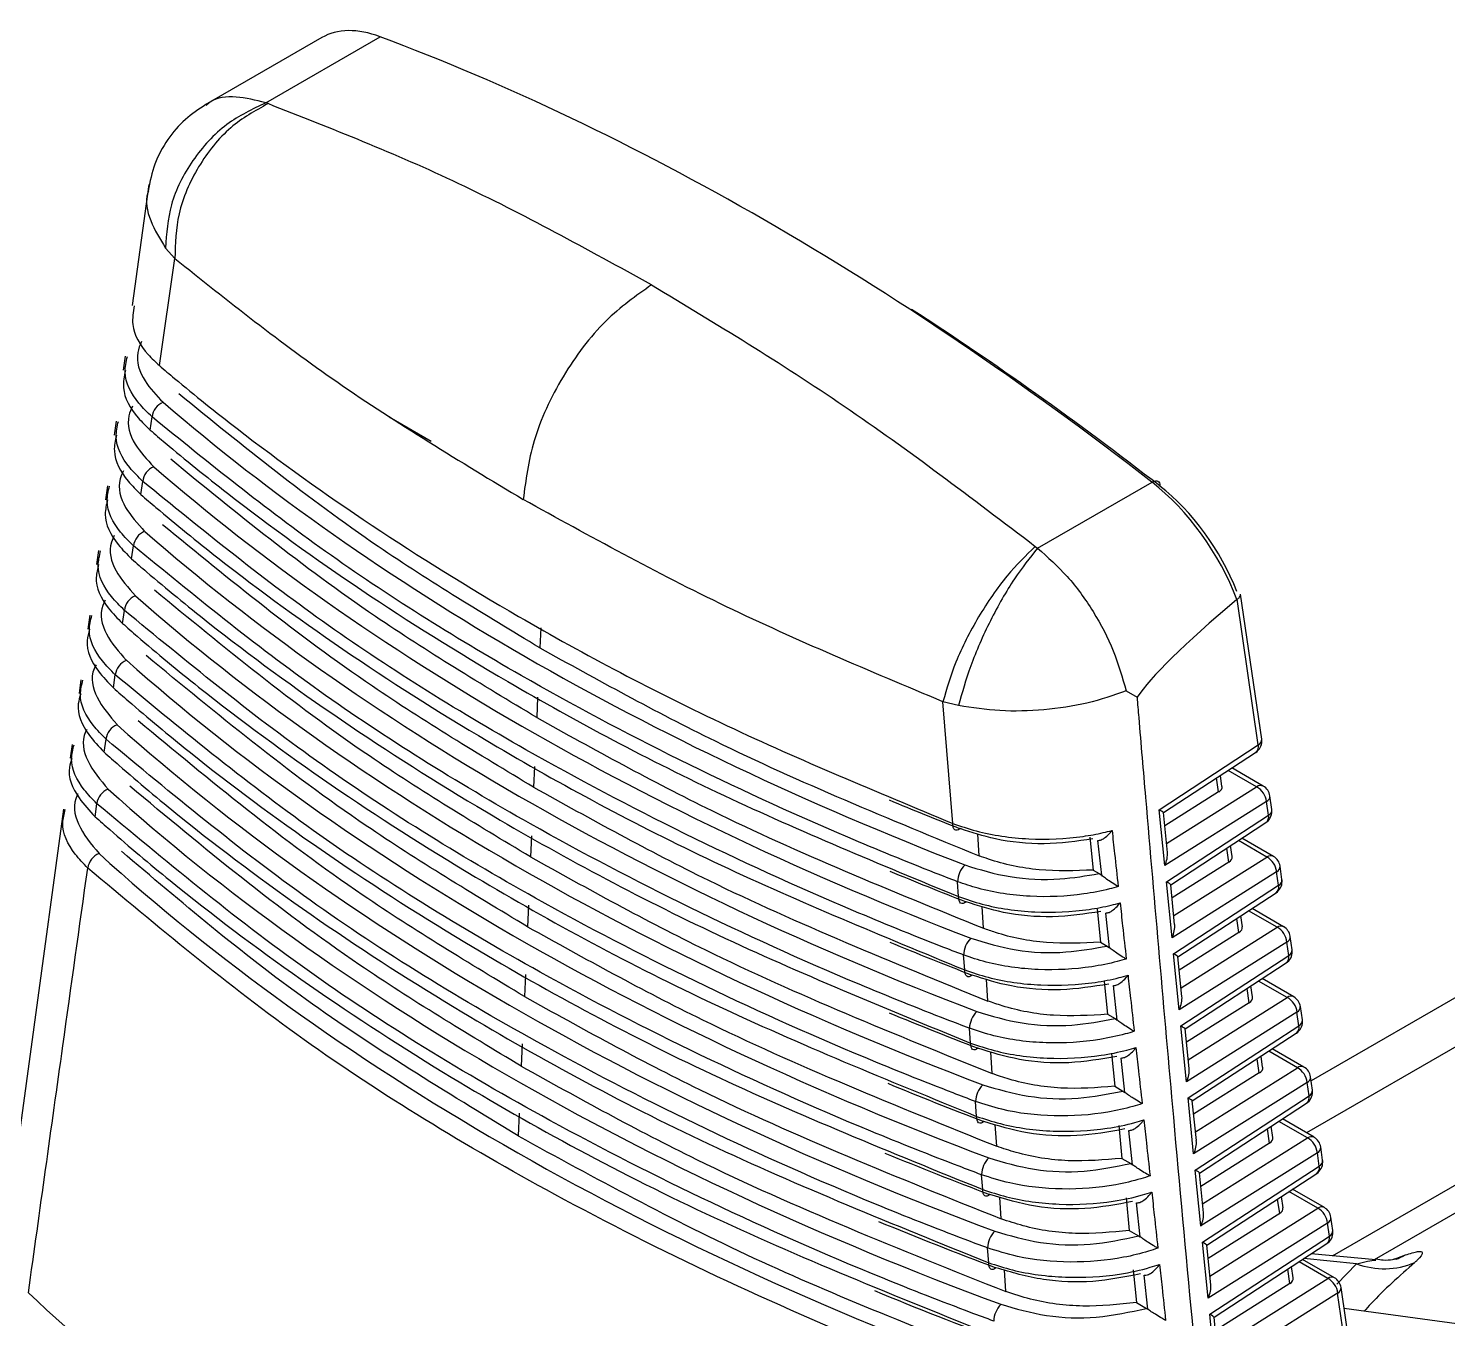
# Model space of a CAD drawing. Extents: x 7 to 113, y 1 to 87.
# Drawn here: x 18.132 to 19.189, y 11.494 to 12.455 of the extents above; entities that cross this region are included whole.
import ezdxf

# ---------------------------------------------------------------- set-up
doc = ezdxf.new("R2010")
doc.units = 0
doc.header["$MEASUREMENT"] = 0
doc.layers.add('OBJECT', color=7, linetype='CONTINUOUS')

msp = doc.modelspace()

# ---------------------------------------------------------------- linework, layer by layer
at = {"layer": 'OBJECT'}
for p, q in [((18.3504, 12.4484), (18.2637, 12.3984)), ((18.3087, 12.3998), (18.3939, 12.4491)), ((18.3104, 12.3992), (18.3087, 12.3998)), ((18.2217, 12.3389), (18.2092, 12.2488)), ((18.234, 12.2916), (18.241, 12.2838)), ((18.2295, 12.2039), (18.241, 12.2838)), ((18.2039, 12.2109), (18.2025, 12.2005)), ((18.1973, 12.1626), (18.1958, 12.1522)), ((18.2226, 12.1559), (18.224, 12.1657)), ((18.432, 12.1474), (18.4006, 12.1656)), ((18.1907, 12.1143), (18.1893, 12.104)), ((18.2157, 12.1078), (18.2171, 12.1176)), ((18.8838, 12.0678), (18.9691, 12.117)), ((18.1841, 12.0661), (18.1827, 12.0558)), ((18.2088, 12.0598), (18.2102, 12.0695)), ((18.8821, 12.0692), (18.8838, 12.0678)), ((19.0325, 12.0298), (19.0323, 12.0296)), ((19.0482, 11.9212), (19.0325, 12.0298)), ((19.0508, 11.9254), (19.0351, 12.0335)), ((18.1776, 12.0179), (18.1762, 12.0076)), ((18.202, 12.0118), (18.2034, 12.0215)), ((18.5136, 12.0084), (18.5129, 11.9936)), ((19.6766, 12.0108), (19.0876, 11.6708)), ((18.1952, 11.9637), (18.1965, 11.9735)), ((19.6766, 11.9739), (19.0842, 11.632)), ((18.171, 11.9697), (18.1696, 11.9594)), ((18.9498, 11.9614), (18.9579, 11.9567)), ((18.5113, 11.9567), (18.5106, 11.9416)), ((18.8206, 11.8627), (18.8133, 11.9534)), ((18.825, 11.9505), (18.8133, 11.9534)), ((18.1645, 11.9215), (18.1631, 11.9112)), ((18.1883, 11.9157), (18.1897, 11.9254)), ((18.9744, 11.8729), (19.0482, 11.9212)), ((18.9776, 11.8707), (19.0463, 11.9156)), ((18.509, 11.9051), (18.5083, 11.8896)), ((19.0187, 11.8861), (19.0172, 11.8966)), ((19.0212, 11.8903), (19.02, 11.8984)), ((19.047, 11.89), (19.0258, 11.9022)), ((19.052, 11.8904), (19.0285, 11.904)), ((19.0187, 11.8861), (18.9786, 11.8608)), ((18.9799, 11.8477), (19.047, 11.89)), ((18.1816, 11.8677), (18.1829, 11.8774)), ((19.0544, 11.8789), (18.9786, 11.8312)), ((19.0558, 11.8689), (19.0544, 11.8789)), ((19.0583, 11.8731), (19.0569, 11.8832)), ((18.158, 11.8733), (18.1139, 11.5483)), ((18.9786, 11.8312), (18.9744, 11.8729)), ((18.9806, 11.8411), (18.9776, 11.8707)), ((18.9798, 11.8192), (19.0558, 11.8689)), ((19.1036, 11.5404), (19.6766, 11.8711)), ((18.8403, 11.8385), (18.8394, 11.855)), ((18.983, 11.817), (19.0539, 11.8633)), ((18.5067, 11.8534), (18.506, 11.8377)), ((18.9227, 11.8524), (18.9252, 11.8279)), ((18.9316, 11.824), (18.9288, 11.8499)), ((19.0263, 11.8337), (19.0247, 11.8443)), ((19.0288, 11.838), (19.0276, 11.8461)), ((19.0546, 11.8376), (19.0334, 11.8499)), ((19.0596, 11.8381), (19.0361, 11.8517)), ((19.6766, 11.8504), (19.1345, 11.5374)), ((19.0263, 11.8337), (18.984, 11.8071)), ((18.9853, 11.794), (19.0546, 11.8376)), ((18.9252, 11.8279), (18.9297, 11.8253)), ((18.9297, 11.8253), (18.9316, 11.824)), ((19.0619, 11.8266), (18.984, 11.7775)), ((19.0634, 11.8166), (19.0619, 11.8266)), ((19.0659, 11.8208), (19.0645, 11.8309)), ((18.825, 11.8081), (18.8241, 11.8192)), ((18.984, 11.7775), (18.9798, 11.8192)), ((18.9859, 11.7874), (18.983, 11.817)), ((18.9852, 11.7654), (19.0634, 11.8166)), ((18.5044, 11.8017), (18.5037, 11.7857)), ((18.9884, 11.7632), (19.0615, 11.811)), ((18.8435, 11.7845), (18.8425, 11.8008)), ((18.9281, 11.7987), (18.9306, 11.7742)), ((18.9374, 11.77), (18.9346, 11.7959)), ((19.0338, 11.7814), (19.0323, 11.7919)), ((19.0364, 11.7856), (19.0352, 11.7938)), ((19.0622, 11.7853), (19.0409, 11.7976)), ((19.0671, 11.7857), (19.0436, 11.7993)), ((19.0338, 11.7814), (18.9893, 11.7533)), ((18.9907, 11.7402), (19.0622, 11.7853)), ((18.9306, 11.7742), (18.9356, 11.7713)), ((18.9356, 11.7713), (18.9374, 11.77)), ((19.0695, 11.7742), (18.9894, 11.7238)), ((19.071, 11.7643), (19.0695, 11.7742)), ((19.0735, 11.7685), (19.072, 11.7785)), ((18.8295, 11.7535), (18.8286, 11.7646)), ((18.9894, 11.7238), (18.9852, 11.7654)), ((18.9913, 11.7337), (18.9884, 11.7633)), ((18.9906, 11.7117), (19.071, 11.7643)), ((18.5022, 11.7501), (18.5014, 11.7337)), ((18.9937, 11.7095), (19.0691, 11.7587)), ((18.8467, 11.7303), (18.8457, 11.7467)), ((18.9335, 11.7449), (18.936, 11.7204)), ((18.9432, 11.7161), (18.9404, 11.7418)), ((19.0414, 11.729), (19.0399, 11.7396)), ((19.0439, 11.7333), (19.0427, 11.7415)), ((19.0698, 11.7329), (19.0484, 11.7452)), ((19.0747, 11.7334), (19.0511, 11.747)), ((19.0414, 11.729), (18.9947, 11.6996)), ((18.996, 11.6865), (19.0698, 11.7329)), ((18.936, 11.7204), (18.9416, 11.7172)), ((18.9416, 11.7172), (18.9432, 11.7161)), ((19.0771, 11.7219), (18.9947, 11.67)), ((19.0785, 11.7119), (19.0771, 11.7219)), ((19.0811, 11.7162), (19.0796, 11.7262)), ((18.8339, 11.6989), (18.833, 11.71)), ((18.9947, 11.67), (18.9906, 11.7117)), ((18.9967, 11.6799), (18.9937, 11.7095)), ((18.9959, 11.658), (19.0785, 11.7119)), ((18.9991, 11.6558), (19.0766, 11.7064)), ((18.4999, 11.6984), (18.4991, 11.6817)), ((18.85, 11.6762), (18.849, 11.6925)), ((18.9389, 11.6912), (18.9413, 11.6667)), ((18.9489, 11.6622), (18.9462, 11.6878)), ((19.049, 11.6767), (19.0475, 11.6873)), ((19.0515, 11.6809), (19.0503, 11.6892)), ((19.0774, 11.6806), (19.056, 11.6929)), ((19.0823, 11.681), (19.0587, 11.6947)), ((19.049, 11.6767), (19.0001, 11.6459)), ((19.0014, 11.6328), (19.0774, 11.6806)), ((18.9413, 11.6667), (18.9474, 11.6632)), ((19.0847, 11.6695), (19.0001, 11.6163)), ((19.0861, 11.6596), (19.0847, 11.6695)), ((19.0886, 11.6639), (19.0872, 11.6738)), ((18.8384, 11.6443), (18.8375, 11.6554)), ((18.9474, 11.6632), (18.9489, 11.6622)), ((19.0001, 11.6163), (18.9959, 11.658)), ((19.0021, 11.6262), (18.9991, 11.6558)), ((19.0013, 11.6042), (19.0861, 11.6596)), ((19.0045, 11.602), (19.0842, 11.6541)), ((18.4976, 11.6467), (18.4968, 11.6297)), ((18.8534, 11.622), (18.8523, 11.6383)), ((18.9443, 11.6375), (18.9467, 11.613)), ((18.9546, 11.6083), (18.9519, 11.6338)), ((19.0566, 11.6243), (19.055, 11.635)), ((19.0591, 11.6286), (19.0579, 11.6369)), ((19.0849, 11.6282), (19.0635, 11.6406)), ((19.0899, 11.6287), (19.0662, 11.6424)), ((19.0566, 11.6243), (19.0055, 11.5921)), ((19.0068, 11.579), (19.0849, 11.6282)), ((18.9467, 11.613), (18.9533, 11.6092)), ((19.0923, 11.6172), (19.0055, 11.5626)), ((19.0937, 11.6073), (19.0923, 11.6172)), ((19.0962, 11.6116), (19.0948, 11.6215)), ((18.8429, 11.5898), (18.842, 11.6008)), ((18.9533, 11.6092), (18.9546, 11.6083)), ((19.0055, 11.5626), (19.0013, 11.6042)), ((19.0075, 11.5725), (19.0045, 11.6021)), ((19.0067, 11.5505), (19.0937, 11.6073)), ((19.0099, 11.5483), (19.0918, 11.6018)), ((19.0975, 11.5763), (19.0737, 11.59)), ((18.8567, 11.5679), (18.8557, 11.5841)), ((18.9497, 11.5837), (18.9521, 11.5592)), ((18.9603, 11.5544), (18.9576, 11.5798)), ((19.0642, 11.572), (19.0626, 11.5827)), ((19.0667, 11.5762), (19.0655, 11.5846)), ((19.0925, 11.5759), (19.0711, 11.5883)), ((19.0642, 11.572), (19.0109, 11.5384)), ((19.0122, 11.5253), (19.0925, 11.5759)), ((19.1038, 11.5593), (19.1024, 11.5691)), ((18.9521, 11.5592), (18.9591, 11.5552)), ((19.0998, 11.5648), (19.0109, 11.5088)), ((19.1013, 11.555), (19.0998, 11.5648)), ((18.9591, 11.5552), (18.9603, 11.5544)), ((19.0109, 11.5088), (19.0067, 11.5505)), ((19.0129, 11.5187), (19.0099, 11.5483)), ((19.0121, 11.4968), (19.1013, 11.555)), ((19.0153, 11.4946), (19.0993, 11.5495)), ((18.8474, 11.5352), (18.8465, 11.5462)), ((19.105, 11.524), (19.0813, 11.5377)), ((19.1214, 11.5345), (19.0822, 11.5383)), ((19.1358, 11.5373), (19.0877, 11.5419)), ((18.8602, 11.5137), (18.8592, 11.5299)), ((18.955, 11.53), (18.9575, 11.5055)), ((19.0717, 11.5196), (19.0702, 11.5304)), ((19.0743, 11.5239), (19.073, 11.5323)), ((19.1001, 11.5235), (19.0786, 11.5359)), ((19.1069, 11.5192), (19.1214, 11.5345)), ((18.966, 11.5005), (18.9633, 11.5259)), ((19.0717, 11.5196), (19.0163, 11.4847)), ((19.0176, 11.4716), (19.1001, 11.5235)), ((19.1599, 11.1718), (19.1099, 11.5168)), ((18.1318, 11.5129), (18.1319, 11.5128)), ((18.9575, 11.5055), (18.9649, 11.5012)), ((19.1074, 11.5125), (19.0163, 11.4551)), ((19.1573, 11.1677), (19.1074, 11.5125)), ((18.9649, 11.5012), (18.966, 11.5005)), ((19.0163, 11.4551), (19.0121, 11.4968)), ((19.4363, 11.4569), (19.1122, 11.5011)), ((19.0182, 11.465), (19.0153, 11.4946))]:
    msp.add_line(p, q, dxfattribs=at)
at = {"layer": 'OBJECT', "flags": 128}
for points in [[(18.9691, 12.117), (18.9704, 12.1177), (18.9716, 12.118), (18.9726, 12.1181), (18.9735, 12.1179), (18.9742, 12.1173), (18.9747, 12.1165), (18.9749, 12.1155), (18.9749, 12.1142)], [(18.8261, 11.8588), (18.825, 11.858), (18.8239, 11.8576), (18.823, 11.8576), (18.8221, 11.8579), (18.8214, 11.8587), (18.8209, 11.8597), (18.8207, 11.8611), (18.8206, 11.8627)], [(18.8305, 11.8042), (18.8294, 11.8034), (18.8284, 11.803), (18.8274, 11.803), (18.8265, 11.8033), (18.8258, 11.8041), (18.8254, 11.8051), (18.8251, 11.8065), (18.825, 11.8081)], [(18.835, 11.7496), (18.8338, 11.7489), (18.8328, 11.7484), (18.8318, 11.7484), (18.831, 11.7488), (18.8303, 11.7495), (18.8298, 11.7505), (18.8295, 11.7519), (18.8295, 11.7535)], [(18.8394, 11.6951), (18.8383, 11.6943), (18.8372, 11.6939), (18.8363, 11.6938), (18.8354, 11.6942), (18.8348, 11.6949), (18.8343, 11.696), (18.834, 11.6973), (18.8339, 11.6989)], [(18.8438, 11.6405), (18.8427, 11.6397), (18.8417, 11.6393), (18.8407, 11.6393), (18.8399, 11.6396), (18.8392, 11.6403), (18.8387, 11.6414), (18.8385, 11.6427), (18.8384, 11.6443)], [(18.8483, 11.586), (18.8472, 11.5852), (18.8462, 11.5848), (18.8452, 11.5847), (18.8444, 11.5851), (18.8437, 11.5858), (18.8432, 11.5868), (18.843, 11.5882), (18.8429, 11.5898)], [(19.149, 11.5378), (19.1514, 11.5387), (19.1579, 11.541)], [(18.8528, 11.5315), (18.8517, 11.5307), (18.8507, 11.5302), (18.8497, 11.5302), (18.8489, 11.5305), (18.8482, 11.5312), (18.8478, 11.5323), (18.8475, 11.5336), (18.8474, 11.5352)]]:
    msp.add_lwpolyline(points, dxfattribs=at)
at = {"layer": 'OBJECT'}
for centre, radius, start, end in [((18.2373, 12.1642), 0.0134, 112.4129, 173.5946), ((18.2304, 12.1161), 0.0134, 112.2366, 173.5618), ((18.2235, 12.068), 0.0134, 112.0607, 173.529), ((18.2166, 12.02), 0.0133, 111.8858, 173.4968), ((18.2098, 11.9719), 0.0133, 111.7123, 173.4636), ((18.2029, 11.9239), 0.0133, 111.5391, 173.4313), ((19.0409, 11.924), 0.01, 303.1719, 0), ((19.0431, 11.9199), 0.00536, 307.8932, 14.0596), ((19.0462, 11.9253), 0.00458, 296.7303, 2.231), ((19.0409, 11.924), 0.01, 0, 8.2379), ((18.1961, 11.8759), 0.0133, 111.366, 173.3994), ((19.0499, 11.8861), 0.00479, 64.1357, 126.5027), ((19.0396, 11.8771), 0.0149, 7.0576, 60.0162), ((19.047, 11.8818), 0.01, 8.2379, 60.0027), ((19.0523, 11.883), 0.00458, 296.7214, 2.2408), ((19.0484, 11.8717), 0.01, 303.1719, 0), ((19.0505, 11.8676), 0.00551, 308.9213, 13.0316), ((19.0538, 11.8729), 0.00458, 296.73, 2.2309), ((19.0484, 11.8717), 0.01, 0, 8.2379), ((18.1893, 11.8279), 0.0132, 111.1934, 173.368), ((19.0575, 11.8338), 0.00479, 64.1368, 126.5033), ((19.0472, 11.8248), 0.0149, 7.0581, 60.0167), ((19.0546, 11.8294), 0.01, 8.2379, 60.0027), ((18.843, 11.8183), 0.0189, 135.0651, 177.3203), ((19.0599, 11.8307), 0.00458, 296.7214, 2.2412), ((19.056, 11.8194), 0.01, 303.1719, 0), ((19.058, 11.8153), 0.00551, 308.9211, 13.0317), ((19.0613, 11.8206), 0.00458, 296.7301, 2.231), ((19.056, 11.8194), 0.01, 0, 8.2379), ((19.0651, 11.7814), 0.00479, 64.1337, 126.5046), ((19.0548, 11.7724), 0.0149, 7.0567, 60.0171), ((19.0621, 11.7771), 0.01, 8.2379, 60.0027), ((18.8476, 11.7637), 0.019, 135.2904, 177.3494), ((19.0675, 11.7783), 0.00458, 296.7293, 2.2327), ((19.0636, 11.7671), 0.01, 303.1719, 0), ((19.0656, 11.763), 0.00551, 308.9242, 13.0292), ((19.0689, 11.7683), 0.00458, 296.7288, 2.2323), ((19.0636, 11.7671), 0.01, 0, 8.2379), ((19.0726, 11.7291), 0.00479, 64.1351, 126.5048), ((19.0624, 11.7201), 0.0149, 7.0583, 60.0166), ((19.0697, 11.7247), 0.01, 8.2379, 60.0027), ((18.8521, 11.7091), 0.0191, 135.5157, 177.3777), ((19.075, 11.726), 0.00458, 296.7224, 2.2408), ((19.0712, 11.7148), 0.01, 303.1719, 0), ((19.0732, 11.7107), 0.00551, 308.924, 13.0293), ((19.0765, 11.716), 0.00458, 296.7281, 2.2331), ((19.0712, 11.7148), 0.01, 0, 8.2379), ((19.0802, 11.6767), 0.00479, 64.1336, 126.5049), ((19.0699, 11.6677), 0.0149, 7.0566, 60.0173), ((19.0773, 11.6724), 0.01, 8.2379, 60.0027), ((18.8567, 11.6545), 0.0192, 135.7402, 177.4074), ((19.0826, 11.6736), 0.00458, 296.7292, 2.2327), ((19.084, 11.6637), 0.00458, 296.7304, 2.2327), ((19.0787, 11.6625), 0.01, 0, 8.2379), ((19.0787, 11.6625), 0.01, 303.1719, 0), ((19.0807, 11.6584), 0.00551, 308.9255, 13.0258), ((19.0878, 11.6244), 0.00479, 64.1336, 126.505), ((19.0775, 11.6154), 0.0149, 7.0575, 60.0164), ((19.0849, 11.62), 0.01, 8.2379, 60.0027), ((18.8613, 11.6), 0.0193, 135.9653, 177.436), ((19.0902, 11.6213), 0.00458, 296.7223, 2.2408), ((19.0916, 11.6114), 0.00458, 296.7305, 2.2327), ((19.0863, 11.6102), 0.01, 0, 8.2379), ((19.0863, 11.6102), 0.01, 303.1719, 0), ((19.0883, 11.6061), 0.00551, 308.9253, 13.026), ((19.0954, 11.572), 0.00479, 64.1349, 126.5047), ((19.0851, 11.563), 0.0149, 7.0584, 60.0166), ((19.0925, 11.5677), 0.01, 8.2379, 60.0027), ((19.0978, 11.5689), 0.00458, 296.7285, 2.2346), ((18.8659, 11.5454), 0.0194, 136.1905, 177.4645), ((19.0992, 11.5591), 0.00458, 296.729, 2.2341), ((19.0939, 11.5579), 0.01, 0, 8.2379), ((19.0939, 11.5579), 0.01, 303.1719, 0), ((19.0959, 11.5538), 0.00551, 308.9249, 13.0264), ((19.1374, 11.5765), 0.041, 289.2614, 300.0186), ((19.1421, 11.5897), 0.059, 249.5409, 292.7348), ((19.1029, 11.5197), 0.00479, 64.1335, 126.505), ((19.0927, 11.5107), 0.0149, 7.0566, 60.0173), ((19.1, 11.5153), 0.01, 8.2379, 60.0027), ((19.1052, 11.5167), 0.00473, 297.9018, 1.06), ((19.2723, 12.7245), 1.664, 226.7346, 236.9758), ((18.8705, 11.4908), 0.0194, 136.4152, 177.4928)]:
    msp.add_arc(centre, radius, start, end, dxfattribs=at)
for centre, major_axis, ratio, start_param, end_param in [((18.4133, 12.3462), (-0.0641, 0.1015), 0.548826, 5.657666, 6.261229), ((18.7637, 10.5236), (-1.2089, 1.8994), 0.546317, 5.292469, 5.655978), ((18.7708, 10.5281), (-1.2039, 1.8907), 0.546175, 5.292375, 5.409273), ((20.0539, 12.8987), (2.1948, 0.0167), 0.582304, 3.728866, 4.116236), ((20.0539, 12.8481), (2.1981, 0.0168), 0.582304, 3.725454, 4.119648), ((18.9578, 12.0318), (-0.0641, 0.1015), 0.548826, 4.357537, 5.294158), ((18.9648, 12.0363), (-0.0591, 0.0928), 0.546175, 4.370841, 5.292375), ((20.0539, 12.7974), (2.2013, 0.0168), 0.582304, 3.722051, 4.123052), ((20.0539, 12.7468), (2.2046, 0.0168), 0.582304, 3.718656, 4.126447), ((20.4876, 12.915), (1.5341, 0.9737), 0.051031, 2.785704, 3.026817), ((20.0539, 12.6962), (2.2078, 0.0168), 0.582304, 3.715269, 4.129834), ((20.0539, 12.6455), (2.2111, 0.0169), 0.582304, 3.71189, 4.133213), ((20.0539, 12.5949), (2.2143, 0.0169), 0.582304, 3.708519, 4.136584), ((19.0112, 11.8899), (0.0101, -0.0001), 0.568011, 5.562222, 6.37209), ((20.0553, 12.8927), (2.1942, -0.0164), 0.572227, 4.092592, 4.12207), ((18.967, 11.8757), (0.0105, -0.005), 0.072045, 0.043732, 0.830821), ((20.0539, 12.5443), (2.2176, 0.0169), 0.582304, 3.705156, 4.139947), ((18.9712, 11.8341), (0.0062, 0.0127), 0.559439, 4.761289, 5.548377), ((19.0187, 11.8376), (0.0101, -0.0001), 0.568011, 5.562222, 6.37209), ((20.0553, 12.8421), (2.1974, -0.0165), 0.572227, 4.093981, 4.125483), ((18.9724, 11.822), (0.0105, -0.005), 0.072045, 0.043732, 0.830821), ((18.9766, 11.7803), (0.0062, 0.0127), 0.559439, 4.761289, 5.548377), ((19.0263, 11.7852), (0.0101, -0.0001), 0.568011, 5.562222, 6.37209), ((20.0553, 12.7915), (2.2007, -0.0165), 0.572227, 4.095098, 4.128889), ((18.9778, 11.7683), (0.0105, -0.005), 0.072045, 0.043732, 0.830821), ((18.982, 11.7266), (0.0062, 0.0127), 0.559439, 4.761289, 5.548377), ((19.0339, 11.7329), (0.0101, -0.0001), 0.568011, 5.562222, 6.37209), ((20.0553, 12.7409), (2.2039, -0.0165), 0.572227, 4.095888, 4.132286), ((18.9832, 11.7145), (0.0105, -0.005), 0.072045, 0.043732, 0.830821), ((18.9874, 11.6729), (0.0062, 0.0127), 0.559439, 4.761289, 5.548377), ((19.0415, 11.6805), (0.0101, -0.0001), 0.568011, 5.562222, 6.37209), ((20.0553, 12.6902), (2.2072, -0.0165), 0.572227, 4.09628, 4.135675), ((18.9886, 11.6608), (0.0105, -0.005), 0.072045, 0.043732, 0.830821), ((18.9927, 11.6191), (0.0062, 0.0127), 0.559439, 4.761289, 5.548377), ((19.0491, 11.6282), (0.0101, -0.0001), 0.568011, 5.562222, 6.37209), ((20.0553, 12.6396), (2.2104, -0.0166), 0.572227, 4.096179, 4.139056), ((18.994, 11.6071), (0.0105, -0.005), 0.072045, 0.043732, 0.830821), ((18.9981, 11.5654), (0.0062, 0.0127), 0.559439, 4.761289, 5.548377), ((19.0566, 11.5758), (0.0101, -0.0001), 0.568011, 5.562222, 6.37209), ((20.0553, 12.589), (2.2137, -0.0166), 0.572227, 4.094548, 4.142428), ((18.9993, 11.5533), (0.0105, -0.005), 0.072045, 0.043732, 0.830821), ((19.0035, 11.5117), (0.0062, 0.0127), 0.559439, 4.761289, 5.548377), ((19.0642, 11.5235), (0.0101, -0.0001), 0.568011, 5.562222, 6.37209), ((20.0553, 12.5384), (2.2169, -0.0166), 0.572227, 4.093931, 4.145793), ((19.0047, 11.4996), (0.0105, -0.005), 0.072045, 0.043732, 0.830821)]:
    msp.add_ellipse(centre, major_axis=major_axis, ratio=ratio, start_param=start_param, end_param=end_param, dxfattribs=at)
for points, knots in [([(18.3087, 12.3998), (18.3012, 12.4017), (18.2863, 12.4055), (18.2712, 12.4037), (18.2653, 12.3987), (18.2643, 12.3979)], [0, 0, 0, 0, 0.454567, 0.909134, 1, 1, 1, 1]), ([(18.264, 12.3985), (18.2587, 12.395), (18.248, 12.3879), (18.2351, 12.3726), (18.2252, 12.3545), (18.2224, 12.341), (18.221, 12.3342)], [0, 0, 0, 0, 0.23446, 0.483486, 0.741055, 1, 1, 1, 1]), ([(18.3087, 12.3998), (18.2987, 12.3951), (18.2781, 12.3852), (18.253, 12.3577), (18.2363, 12.3247), (18.2348, 12.3024), (18.234, 12.2916)], [0, 0, 0, 0, 0.2415611, 0.4999999, 0.7584385, 1, 1, 1, 1]), ([(18.3104, 12.3992), (18.3008, 12.3939), (18.281, 12.3828), (18.2573, 12.353), (18.242, 12.3179), (18.2413, 12.2949), (18.241, 12.2838)], [0, 0, 0, 0, 0.24117, 0.5, 0.75883, 1, 1, 1, 1]), ([(18.5962, 12.2641), (18.5483, 12.2905), (18.4524, 12.3434), (18.3577, 12.3806), (18.3104, 12.3992)], [0, 0, 0, 0, 0.5, 1, 1, 1, 1]), ([(18.2213, 12.3341), (18.2211, 12.3337), (18.2186, 12.3267), (18.2217, 12.3118), (18.2299, 12.2983), (18.234, 12.2916)], [0, 0, 0, 0, 0.031421, 0.515711, 1, 1, 1, 1]), ([(18.241, 12.2838), (18.2803, 12.2524), (18.3596, 12.1892), (18.4534, 12.1326), (18.5006, 12.1041)], [0, 0, 0, 0, 0.496376, 1, 1, 1, 1]), ([(18.5962, 12.2641), (18.5846, 12.2559), (18.5603, 12.2389), (18.5288, 12.1967), (18.5063, 12.1486), (18.5024, 12.1185), (18.5006, 12.1041)], [0, 0, 0, 0, 0.240773, 0.5, 0.759227, 1, 1, 1, 1]), ([(18.5962, 12.2641), (18.6442, 12.2352), (18.74, 12.1773), (18.8348, 12.1052), (18.8821, 12.0692)], [0, 0, 0, 0, 0.5, 1, 1, 1, 1]), ([(18.2108, 12.2486), (18.21, 12.2439), (18.2078, 12.2315), (18.2168, 12.216), (18.2266, 12.2066), (18.2295, 12.2039)], [0, 0, 0, 0, 0.300154, 0.797328, 1, 1, 1, 1]), ([(18.2161, 12.222), (18.215, 12.2193), (18.2111, 12.2095), (18.2165, 12.1932), (18.2273, 12.1818), (18.2322, 12.1766)], [0, 0, 0, 0, 0.176885, 0.625687, 1, 1, 1, 1]), ([(18.224, 12.1657), (18.2206, 12.169), (18.2103, 12.1792), (18.2021, 12.195), (18.2047, 12.2068), (18.2056, 12.2107)], [0, 0, 0, 0, 0.249125, 0.751437, 1, 1, 1, 1]), ([(18.2295, 12.2039), (18.2332, 12.2007), (18.252, 12.1849), (18.3338, 12.1192), (18.4676, 12.0302), (18.6499, 11.9336), (18.7637, 11.8863), (18.8206, 11.8627)], [0, 0, 0, 0, 0.023792, 0.118973, 0.500647, 0.750324, 1, 1, 1, 1]), ([(18.2041, 12.2003), (18.2033, 12.196), (18.2009, 12.184), (18.2095, 12.1686), (18.2195, 12.1589), (18.2226, 12.1559)], [0, 0, 0, 0, 0.276798, 0.776585, 1, 1, 1, 1]), ([(18.5129, 11.9936), (18.4719, 12.0183), (18.3738, 12.0773), (18.2917, 12.144), (18.2439, 12.1829)], [0, 0, 0, 0, 0.418548, 1, 1, 1, 1]), ([(18.2094, 12.1738), (18.2084, 12.1714), (18.2044, 12.1621), (18.2093, 12.1457), (18.2202, 12.134), (18.2253, 12.1285)], [0, 0, 0, 0, 0.154101, 0.604584, 1, 1, 1, 1]), ([(18.2171, 12.1176), (18.2137, 12.121), (18.2035, 12.1312), (18.1954, 12.1469), (18.1981, 12.1585), (18.1989, 12.1624)], [0, 0, 0, 0, 0.250534, 0.755677, 1, 1, 1, 1]), ([(18.8241, 11.8192), (18.8186, 11.8214), (18.791, 11.8321), (18.6767, 11.879), (18.5203, 11.9567), (18.3499, 12.0637), (18.2659, 12.1317), (18.224, 12.1657)], [0, 0, 0, 0, 0.02343, 0.117165, 0.493038, 0.746519, 1, 1, 1, 1]), ([(18.1975, 12.152), (18.1966, 12.1481), (18.1941, 12.1366), (18.2023, 12.1211), (18.2124, 12.1111), (18.2157, 12.1078)], [0, 0, 0, 0, 0.253504, 0.756056, 1, 1, 1, 1]), ([(18.2226, 12.1559), (18.2263, 12.1527), (18.245, 12.1368), (18.3264, 12.071), (18.4614, 11.9805), (18.6474, 11.8815), (18.7658, 11.8325), (18.825, 11.8081)], [0, 0, 0, 0, 0.023339, 0.116711, 0.491126, 0.745563, 1, 1, 1, 1]), ([(18.5106, 11.9416), (18.4696, 11.9663), (18.3701, 12.0262), (18.2868, 12.0941), (18.2379, 12.1341)], [0, 0, 0, 0, 0.411755, 1, 1, 1, 1]), ([(18.2027, 12.1256), (18.2017, 12.1236), (18.1977, 12.1146), (18.2023, 12.0982), (18.2132, 12.0862), (18.2185, 12.0804)], [0, 0, 0, 0, 0.131609, 0.583822, 1, 1, 1, 1]), ([(18.2102, 12.0695), (18.2068, 12.0729), (18.1967, 12.0831), (18.1887, 12.0988), (18.1914, 12.1104), (18.1923, 12.1141)], [0, 0, 0, 0, 0.251734, 0.759287, 1, 1, 1, 1]), ([(18.8286, 11.7646), (18.823, 11.7667), (18.7954, 11.7774), (18.6808, 11.824), (18.5219, 11.9025), (18.3473, 12.0116), (18.2605, 12.0823), (18.2171, 12.1176)], [0, 0, 0, 0, 0.022991, 0.114968, 0.483793, 0.741897, 1, 1, 1, 1]), ([(18.1908, 12.1038), (18.19, 12.1003), (18.1873, 12.0891), (18.1951, 12.0736), (18.2053, 12.0633), (18.2088, 12.0598)], [0, 0, 0, 0, 0.231423, 0.73612, 1, 1, 1, 1]), ([(18.2157, 12.1078), (18.2194, 12.1046), (18.238, 12.0887), (18.319, 12.0227), (18.4553, 11.9308), (18.6449, 11.8294), (18.768, 11.7788), (18.8295, 11.7535)], [0, 0, 0, 0, 0.022904, 0.114532, 0.481956, 0.740978, 1, 1, 1, 1]), ([(18.8133, 11.9534), (18.7586, 11.9763), (18.6483, 12.0226), (18.5501, 12.0768), (18.5006, 12.1041)], [0, 0, 0, 0, 0.496376, 1, 1, 1, 1]), ([(18.1959, 12.0774), (18.1951, 12.0757), (18.191, 12.0671), (18.1952, 12.0508), (18.2062, 12.0384), (18.2116, 12.0324)], [0, 0, 0, 0, 0.109394, 0.563383, 1, 1, 1, 1]), ([(18.5083, 11.8896), (18.4674, 11.9143), (18.3662, 11.9751), (18.282, 12.0442), (18.2319, 12.0853)], [0, 0, 0, 0, 0.405259, 1, 1, 1, 1]), ([(18.2034, 12.0215), (18.2, 12.0249), (18.1899, 12.0351), (18.182, 12.0507), (18.1848, 12.0622), (18.1857, 12.0659)], [0, 0, 0, 0, 0.252792, 0.76247, 1, 1, 1, 1]), ([(18.833, 11.71), (18.8275, 11.7121), (18.7997, 11.7227), (18.6849, 11.7691), (18.5234, 11.8482), (18.3447, 11.9595), (18.255, 12.0329), (18.2102, 12.0695)], [0, 0, 0, 0, 0.022568, 0.112852, 0.474885, 0.737443, 1, 1, 1, 1]), ([(18.8821, 12.0692), (18.8751, 12.0624), (18.8605, 12.0482), (18.8392, 12.017), (18.8219, 11.9832), (18.8161, 11.9631), (18.8133, 11.9534)], [0, 0, 0, 0, 0.24117, 0.5, 0.75883, 1, 1, 1, 1]), ([(18.8838, 12.0678), (18.878, 12.0606), (18.8661, 12.0458), (18.8482, 12.0141), (18.8332, 11.9802), (18.8276, 11.9602), (18.825, 11.9505)], [0, 0, 0, 0, 0.2415611, 0.4999999, 0.7584385, 1, 1, 1, 1]), ([(18.8838, 12.0678), (18.8914, 12.0611), (18.9064, 12.0478), (18.9258, 12.021), (18.9413, 11.9915), (18.947, 11.9714), (18.9498, 11.9614)], [0, 0, 0, 0, 0.25, 0.5, 0.75, 1, 1, 1, 1]), ([(18.1842, 12.0556), (18.1834, 12.0524), (18.1805, 12.0416), (18.1879, 12.0261), (18.1983, 12.0155), (18.202, 12.0118)], [0, 0, 0, 0, 0.209781, 0.716538, 1, 1, 1, 1]), ([(18.2088, 12.0598), (18.2125, 12.0566), (18.231, 12.0406), (18.3116, 11.9745), (18.4491, 11.8811), (18.6424, 11.7773), (18.7701, 11.725), (18.8339, 11.6989)], [0, 0, 0, 0, 0.022484, 0.112433, 0.473119, 0.73656, 1, 1, 1, 1]), ([(18.506, 11.8377), (18.4651, 11.8623), (18.3624, 11.9241), (18.2771, 11.9943), (18.2258, 12.0366)], [0, 0, 0, 0, 0.399041, 1, 1, 1, 1]), ([(18.1891, 12.0292), (18.1885, 12.0279), (18.1844, 12.0197), (18.1882, 12.0033), (18.1993, 11.9906), (18.2048, 11.9843)], [0, 0, 0, 0, 0.087441, 0.543249, 1, 1, 1, 1]), ([(19.0325, 12.0298), (19.0332, 12.0303), (19.0345, 12.0313), (19.0352, 12.0327), (19.035, 12.0333), (19.035, 12.0335)], [0, 0, 0, 0, 0.411333, 0.822571, 1, 1, 1, 1]), ([(18.1965, 11.9735), (18.1932, 11.9769), (18.1832, 11.9871), (18.1754, 12.0026), (18.1782, 12.0141), (18.1791, 12.0177)], [0, 0, 0, 0, 0.253915, 0.765848, 1, 1, 1, 1]), ([(18.8375, 11.6554), (18.832, 11.6575), (18.8042, 11.6681), (18.6891, 11.7143), (18.525, 11.794), (18.3421, 11.9074), (18.2496, 11.9835), (18.2034, 12.0215)], [0, 0, 0, 0, 0.02216, 0.110812, 0.466297, 0.733148, 1, 1, 1, 1]), ([(18.1775, 12.0074), (18.1767, 12.0046), (18.1737, 11.9941), (18.1808, 11.9786), (18.1913, 11.9678), (18.1952, 11.9637)], [0, 0, 0, 0, 0.188244, 0.697189, 1, 1, 1, 1]), ([(18.202, 12.0118), (18.2056, 12.0086), (18.224, 11.9925), (18.3042, 11.9263), (18.4429, 11.8314), (18.6399, 11.7252), (18.7722, 11.6713), (18.8384, 11.6443)], [0, 0, 0, 0, 0.022079, 0.110408, 0.464597, 0.732298, 1, 1, 1, 1]), ([(18.5129, 11.9936), (18.5557, 11.9699), (18.6578, 11.9133), (18.7732, 11.866), (18.8403, 11.8385)], [0, 0, 0, 0, 0.418548, 1, 1, 1, 1]), ([(18.5037, 11.7857), (18.4628, 11.8103), (18.3585, 11.873), (18.2721, 11.9445), (18.2197, 11.9878)], [0, 0, 0, 0, 0.393082, 1, 1, 1, 1]), ([(18.1823, 11.981), (18.1818, 11.98), (18.1777, 11.9722), (18.1813, 11.9558), (18.1924, 11.9429), (18.198, 11.9363)], [0, 0, 0, 0, 0.065734, 0.523405, 1, 1, 1, 1]), ([(18.842, 11.6008), (18.8364, 11.6029), (18.8086, 11.6134), (18.6932, 11.6594), (18.5266, 11.7398), (18.3395, 11.8553), (18.2442, 11.9341), (18.1965, 11.9735)], [0, 0, 0, 0, 0.021766, 0.108843, 0.45801, 0.729005, 1, 1, 1, 1]), ([(18.1897, 11.9254), (18.1864, 11.9288), (18.1764, 11.9391), (18.1688, 11.9546), (18.1716, 11.966), (18.1725, 11.9695)], [0, 0, 0, 0, 0.255104, 0.769428, 1, 1, 1, 1]), ([(18.1952, 11.9637), (18.1988, 11.9605), (18.2171, 11.9445), (18.2969, 11.878), (18.4367, 11.7817), (18.6373, 11.6731), (18.7744, 11.6176), (18.8429, 11.5898)], [0, 0, 0, 0, 0.021688, 0.108455, 0.456373, 0.728187, 1, 1, 1, 1]), ([(18.9498, 11.9614), (18.9403, 11.9581), (18.9213, 11.9516), (18.8886, 11.9468), (18.8553, 11.9458), (18.8351, 11.9489), (18.825, 11.9505)], [0, 0, 0, 0, 0.2500001, 0.4999998, 0.7500003, 1, 1, 1, 1]), ([(18.1709, 11.9592), (18.1701, 11.9567), (18.167, 11.9466), (18.1738, 11.9312), (18.1843, 11.92), (18.1883, 11.9157)], [0, 0, 0, 0, 0.166785, 0.678045, 1, 1, 1, 1]), ([(18.9579, 11.9567), (18.9583, 11.9517), (18.9604, 11.9268), (18.9693, 11.8224), (18.9866, 11.6215), (19.0036, 11.4415), (19.0131, 11.3405)], [0, 0, 0, 0, 0.024148, 0.120739, 0.507103, 1, 1, 1, 1]), ([(18.5014, 11.7337), (18.4604, 11.7584), (18.3546, 11.822), (18.2672, 11.8947), (18.2136, 11.9392)], [0, 0, 0, 0, 0.387367, 1, 1, 1, 1]), ([(18.5106, 11.9416), (18.5533, 11.9179), (18.6571, 11.8605), (18.7744, 11.8126), (18.8435, 11.7845)], [0, 0, 0, 0, 0.4117552, 1, 1, 1, 1]), ([(18.1756, 11.9328), (18.1752, 11.9322), (18.1711, 11.9247), (18.1744, 11.9083), (18.1855, 11.8951), (18.1913, 11.8882)], [0, 0, 0, 0, 0.044268, 0.503839, 1, 1, 1, 1]), ([(18.1829, 11.8774), (18.1796, 11.8808), (18.1697, 11.8911), (18.1622, 11.9065), (18.165, 11.9178), (18.1659, 11.9213)], [0, 0, 0, 0, 0.256364, 0.773219, 1, 1, 1, 1]), ([(18.8465, 11.5462), (18.8409, 11.5483), (18.813, 11.5588), (18.6974, 11.6045), (18.5282, 11.6856), (18.3369, 11.8031), (18.2388, 11.8847), (18.1897, 11.9254)], [0, 0, 0, 0, 0.021386, 0.106942, 0.450009, 0.725005, 1, 1, 1, 1]), ([(18.1642, 11.911), (18.1635, 11.9089), (18.1603, 11.8992), (18.1668, 11.8837), (18.1773, 11.8723), (18.1816, 11.8677)], [0, 0, 0, 0, 0.145374, 0.659085, 1, 1, 1, 1]), ([(18.1883, 11.9157), (18.192, 11.9125), (18.2102, 11.8964), (18.2896, 11.8298), (18.4306, 11.732), (18.6348, 11.621), (18.7766, 11.5638), (18.8474, 11.5352)], [0, 0, 0, 0, 0.021311, 0.106568, 0.448432, 0.724216, 1, 1, 1, 1]), ([(18.4991, 11.6817), (18.4581, 11.7064), (18.3507, 11.771), (18.2621, 11.8449), (18.2074, 11.8905)], [0, 0, 0, 0, 0.38188, 1, 1, 1, 1]), ([(18.5083, 11.8896), (18.551, 11.866), (18.6563, 11.8076), (18.7757, 11.7592), (18.8467, 11.7303)], [0, 0, 0, 0, 0.405259, 1, 1, 1, 1]), ([(18.1688, 11.8847), (18.1686, 11.8843), (18.1646, 11.8772), (18.1675, 11.8609), (18.1786, 11.8473), (18.1845, 11.8402)], [0, 0, 0, 0, 0.023027, 0.48454, 1, 1, 1, 1]), ([(18.8511, 11.4917), (18.8455, 11.4938), (18.8175, 11.5042), (18.7016, 11.5496), (18.5298, 11.6314), (18.3343, 11.751), (18.2334, 11.8353), (18.1829, 11.8774)], [0, 0, 0, 0, 0.021019, 0.105106, 0.44228, 0.72114, 1, 1, 1, 1]), ([(18.1761, 11.8294), (18.1729, 11.8328), (18.163, 11.8431), (18.1556, 11.8585), (18.1585, 11.8697), (18.1593, 11.8731)], [0, 0, 0, 0, 0.257695, 0.777225, 1, 1, 1, 1]), ([(18.1816, 11.8677), (18.1852, 11.8645), (18.2033, 11.8484), (18.2823, 11.7817), (18.4244, 11.6823), (18.6323, 11.5689), (18.7787, 11.5101), (18.852, 11.4807)], [0, 0, 0, 0, 0.020947, 0.104745, 0.44076, 0.72038, 1, 1, 1, 1]), ([(18.8206, 11.8627), (18.8263, 11.8607), (18.8437, 11.8548), (18.8771, 11.8499), (18.9099, 11.8514), (18.9301, 11.8551), (18.9371, 11.8569), (18.9393, 11.8574)], [0, 0, 0, 0, 0.16173, 0.488574, 0.814943, 0.942319, 1, 1, 1, 1]), ([(18.925, 11.8511), (18.913, 11.8494), (18.889, 11.8461), (18.8539, 11.8497), (18.8347, 11.856), (18.8261, 11.8588)], [0, 0, 0, 0, 0.357965, 0.715857, 1, 1, 1, 1]), ([(18.9288, 11.8499), (18.9296, 11.85), (18.9314, 11.8503), (18.9348, 11.8525), (18.9375, 11.8551), (18.9389, 11.857), (18.9392, 11.8574), (18.9393, 11.8574)], [0, 0, 0, 0, 0.2369194, 0.5287914, 0.9000059, 0.9913438, 1, 1, 1, 1]), ([(18.9393, 11.8574), (18.9399, 11.8517), (18.9415, 11.8377), (18.943, 11.8238), (18.9439, 11.8156)], [0, 0, 0, 0, 0.412316, 1, 1, 1, 1]), ([(18.4968, 11.6297), (18.4426, 11.6628), (18.3342, 11.7288), (18.2455, 11.8042), (18.2012, 11.8419)], [0, 0, 0, 0, 0.500491, 1, 1, 1, 1]), ([(18.506, 11.8377), (18.5487, 11.814), (18.6557, 11.7548), (18.7771, 11.7057), (18.85, 11.6762)], [0, 0, 0, 0, 0.399041, 1, 1, 1, 1]), ([(18.9252, 11.8279), (18.9117, 11.8274), (18.8847, 11.8265), (18.8562, 11.8327), (18.8426, 11.8377), (18.8403, 11.8385)], [0, 0, 0, 0, 0.453825, 0.907587, 1, 1, 1, 1]), ([(18.1319, 11.5128), (18.1404, 11.5741), (18.1551, 11.6796), (18.1699, 11.7852), (18.1761, 11.8294)], [0, 0, 0, 0, 0.581449, 1, 1, 1, 1]), ([(18.8556, 11.4371), (18.85, 11.4392), (18.822, 11.4496), (18.7058, 11.4948), (18.5314, 11.5772), (18.3317, 11.6989), (18.228, 11.7859), (18.1761, 11.8294)], [0, 0, 0, 0, 0.020664, 0.103331, 0.434809, 0.717404, 1, 1, 1, 1]), ([(18.8296, 11.8317), (18.8406, 11.8283), (18.8626, 11.8216), (18.8985, 11.82), (18.92, 11.8237), (18.9297, 11.8253)], [0, 0, 0, 0, 0.3561452, 0.712376, 1, 1, 1, 1]), ([(18.9439, 11.8156), (18.9439, 11.8156), (18.9435, 11.8158), (18.9417, 11.8168), (18.9385, 11.8188), (18.9345, 11.8216), (18.9325, 11.8233), (18.9316, 11.824)], [0, 0, 0, 0, 0.0082877, 0.094552, 0.4783992, 0.770553, 1, 1, 1, 1]), ([(18.9439, 11.8156), (18.9417, 11.815), (18.9335, 11.8127), (18.9119, 11.8085), (18.878, 11.8071), (18.8457, 11.8119), (18.8292, 11.8175), (18.8241, 11.8192)], [0, 0, 0, 0, 0.057874, 0.218012, 0.538018, 0.858388, 1, 1, 1, 1]), ([(18.825, 11.8081), (18.8308, 11.8061), (18.8481, 11.8002), (18.8816, 11.7955), (18.9149, 11.797), (18.9356, 11.8009), (18.9431, 11.8029), (18.9453, 11.8035)], [0, 0, 0, 0, 0.159551, 0.48199, 0.803962, 0.942061, 1, 1, 1, 1]), ([(18.931, 11.797), (18.9191, 11.7952), (18.8952, 11.7917), (18.8594, 11.7949), (18.8396, 11.8013), (18.8305, 11.8042)], [0, 0, 0, 0, 0.352325, 0.704581, 1, 1, 1, 1]), ([(18.9346, 11.7959), (18.9354, 11.796), (18.9372, 11.7962), (18.9405, 11.7983), (18.9433, 11.8009), (18.9448, 11.8029), (18.9452, 11.8034), (18.9453, 11.8035)], [0, 0, 0, 0, 0.225636, 0.506975, 0.868216, 0.991457, 1, 1, 1, 1]), ([(18.9453, 11.8035), (18.9459, 11.7977), (18.9474, 11.7838), (18.949, 11.7698), (18.9499, 11.7616)], [0, 0, 0, 0, 0.412357, 1, 1, 1, 1]), ([(18.5037, 11.7857), (18.5464, 11.762), (18.655, 11.7019), (18.7784, 11.6522), (18.8534, 11.622)], [0, 0, 0, 0, 0.393082, 1, 1, 1, 1]), ([(18.9306, 11.7742), (18.9171, 11.7735), (18.8902, 11.7722), (18.8607, 11.7783), (18.8464, 11.7834), (18.8435, 11.7845)], [0, 0, 0, 0, 0.442846, 0.88563, 1, 1, 1, 1]), ([(18.8341, 11.7771), (18.8451, 11.7737), (18.867, 11.767), (18.9035, 11.7655), (18.9255, 11.7694), (18.9356, 11.7713)], [0, 0, 0, 0, 0.350806, 0.701697, 1, 1, 1, 1]), ([(18.9499, 11.7616), (18.9498, 11.7617), (18.9494, 11.7619), (18.9475, 11.763), (18.9442, 11.765), (18.9403, 11.7677), (18.9383, 11.7693), (18.9374, 11.77)], [0, 0, 0, 0, 0.008197, 0.119704, 0.49372, 0.776726, 1, 1, 1, 1]), ([(18.9499, 11.7616), (18.9477, 11.761), (18.9394, 11.7586), (18.918, 11.7543), (18.8841, 11.7525), (18.8511, 11.757), (18.8341, 11.7627), (18.8286, 11.7646)], [0, 0, 0, 0, 0.058136, 0.216179, 0.531949, 0.848067, 1, 1, 1, 1]), ([(18.8295, 11.7535), (18.8352, 11.7515), (18.8526, 11.7457), (18.8862, 11.741), (18.92, 11.7426), (18.9411, 11.7467), (18.949, 11.7489), (18.9512, 11.7495)], [0, 0, 0, 0, 0.157481, 0.475733, 0.793524, 0.941798, 1, 1, 1, 1]), ([(18.937, 11.7429), (18.9251, 11.741), (18.9013, 11.7373), (18.8649, 11.7401), (18.8445, 11.7466), (18.835, 11.7496)], [0, 0, 0, 0, 0.347005, 0.693943, 1, 1, 1, 1]), ([(18.9404, 11.7418), (18.9412, 11.7419), (18.9429, 11.7421), (18.9463, 11.7442), (18.9491, 11.7468), (18.9507, 11.7489), (18.9512, 11.7495), (18.9512, 11.7495)], [0, 0, 0, 0, 0.220757, 0.49454, 0.847826, 0.991557, 1, 1, 1, 1]), ([(18.9512, 11.7495), (18.9518, 11.7438), (18.9534, 11.7298), (18.9549, 11.7159), (18.9558, 11.7077)], [0, 0, 0, 0, 0.412394, 1, 1, 1, 1]), ([(18.5014, 11.7337), (18.5441, 11.71), (18.6544, 11.649), (18.7799, 11.5987), (18.8567, 11.5679)], [0, 0, 0, 0, 0.387367, 1, 1, 1, 1]), ([(18.936, 11.7204), (18.9225, 11.7196), (18.8956, 11.718), (18.8652, 11.7238), (18.8503, 11.7291), (18.8467, 11.7303)], [0, 0, 0, 0, 0.4326, 0.86514, 1, 1, 1, 1]), ([(18.8385, 11.7225), (18.8495, 11.7192), (18.8715, 11.7125), (18.9085, 11.711), (18.931, 11.7152), (18.9416, 11.7172)], [0, 0, 0, 0, 0.345761, 0.691605, 1, 1, 1, 1]), ([(18.9558, 11.7077), (18.9536, 11.707), (18.9454, 11.7046), (18.924, 11.7), (18.8901, 11.6979), (18.8566, 11.7022), (18.839, 11.708), (18.833, 11.71)], [0, 0, 0, 0, 0.058402, 0.214452, 0.526193, 0.838268, 1, 1, 1, 1]), ([(18.9558, 11.7077), (18.9558, 11.7077), (18.9552, 11.708), (18.9533, 11.7092), (18.9499, 11.7112), (18.946, 11.7139), (18.944, 11.7154), (18.9432, 11.7161)], [0, 0, 0, 0, 0.008115, 0.143847, 0.50824, 0.782553, 1, 1, 1, 1]), ([(18.8339, 11.6989), (18.8397, 11.697), (18.8571, 11.6911), (18.8907, 11.6865), (18.925, 11.6882), (18.9466, 11.6926), (18.9549, 11.695), (18.9571, 11.6956)], [0, 0, 0, 0, 0.155511, 0.469778, 0.783591, 0.941533, 1, 1, 1, 1]), ([(18.9462, 11.6878), (18.947, 11.6879), (18.9487, 11.6881), (18.952, 11.6901), (18.9549, 11.6927), (18.9566, 11.6949), (18.9571, 11.6956), (18.9571, 11.6956)], [0, 0, 0, 0, 0.216116, 0.482661, 0.828143, 0.991662, 1, 1, 1, 1]), ([(18.9571, 11.6956), (18.9578, 11.6899), (18.9593, 11.6759), (18.9608, 11.662), (18.9617, 11.6538)], [0, 0, 0, 0, 0.41243, 1, 1, 1, 1]), ([(18.9429, 11.6889), (18.931, 11.6869), (18.9074, 11.6829), (18.8704, 11.6854), (18.8494, 11.6919), (18.8394, 11.6951)], [0, 0, 0, 0, 0.341979, 0.683892, 1, 1, 1, 1]), ([(18.4991, 11.6817), (18.5419, 11.658), (18.6537, 11.596), (18.7813, 11.5451), (18.8602, 11.5137)], [0, 0, 0, 0, 0.38188, 1, 1, 1, 1]), ([(18.9413, 11.6667), (18.9279, 11.6657), (18.9011, 11.6638), (18.8698, 11.6693), (18.8542, 11.6748), (18.85, 11.6762)], [0, 0, 0, 0, 0.4230115, 0.8459624, 1, 1, 1, 1]), ([(18.8429, 11.6679), (18.854, 11.6646), (18.876, 11.658), (18.9136, 11.6565), (18.9364, 11.661), (18.9474, 11.6632)], [0, 0, 0, 0, 0.3409862, 0.682055, 1, 1, 1, 1]), ([(18.9617, 11.6538), (18.9594, 11.6531), (18.9513, 11.6506), (18.93, 11.6458), (18.8962, 11.6434), (18.862, 11.6475), (18.844, 11.6533), (18.8375, 11.6554)], [0, 0, 0, 0, 0.058672, 0.212823, 0.520728, 0.828955, 1, 1, 1, 1]), ([(18.9617, 11.6538), (18.9617, 11.6538), (18.961, 11.6542), (18.959, 11.6554), (18.9556, 11.6575), (18.9517, 11.66), (18.9498, 11.6615), (18.9489, 11.6622)], [0, 0, 0, 0, 0.0080352, 0.1670318, 0.5220124, 0.7880549, 1, 1, 1, 1]), ([(18.8384, 11.6443), (18.8442, 11.6424), (18.8617, 11.6366), (18.8953, 11.6321), (18.93, 11.6339), (18.9521, 11.6384), (18.9608, 11.641), (18.963, 11.6417)], [0, 0, 0, 0, 0.153634, 0.464105, 0.774128, 0.941265, 1, 1, 1, 1]), ([(18.9487, 11.6349), (18.937, 11.6328), (18.9135, 11.6285), (18.8759, 11.6307), (18.8544, 11.6373), (18.8438, 11.6405)], [0, 0, 0, 0, 0.337221, 0.67438, 1, 1, 1, 1]), ([(18.9519, 11.6338), (18.9527, 11.6339), (18.9544, 11.634), (18.9577, 11.636), (18.9607, 11.6387), (18.9624, 11.6409), (18.963, 11.6417), (18.963, 11.6417)], [0, 0, 0, 0, 0.211697, 0.471304, 0.809147, 0.991755, 1, 1, 1, 1]), ([(18.963, 11.6417), (18.9636, 11.636), (18.9652, 11.6221), (18.9667, 11.6081), (18.9676, 11.5999)], [0, 0, 0, 0, 0.412465, 1, 1, 1, 1]), ([(18.4968, 11.6297), (18.554, 11.5984), (18.6684, 11.5359), (18.7986, 11.4849), (18.8637, 11.4595)], [0, 0, 0, 0, 0.500491, 1, 1, 1, 1]), ([(18.9467, 11.613), (18.9334, 11.6119), (18.9066, 11.6096), (18.8744, 11.6149), (18.8581, 11.6204), (18.8534, 11.622)], [0, 0, 0, 0, 0.414011, 0.827964, 1, 1, 1, 1]), ([(18.8474, 11.6133), (18.8585, 11.6101), (18.8806, 11.6035), (18.9186, 11.6021), (18.9418, 11.6068), (18.9533, 11.6092)], [0, 0, 0, 0, 0.3364615, 0.6730032, 1, 1, 1, 1]), ([(18.9676, 11.5999), (18.9653, 11.5992), (18.9572, 11.5966), (18.9359, 11.5916), (18.9022, 11.5889), (18.8674, 11.5927), (18.8489, 11.5986), (18.842, 11.6008)], [0, 0, 0, 0, 0.058944, 0.211285, 0.515535, 0.820093, 1, 1, 1, 1]), ([(18.9676, 11.5999), (18.9675, 11.6), (18.9668, 11.6004), (18.9647, 11.6016), (18.9612, 11.6037), (18.9574, 11.6062), (18.9555, 11.6076), (18.9546, 11.6083)], [0, 0, 0, 0, 0.0079618, 0.1892797, 0.5350692, 0.793252, 1, 1, 1, 1]), ([(18.8429, 11.5898), (18.8487, 11.5879), (18.8662, 11.5821), (18.8998, 11.5776), (18.935, 11.5795), (18.9575, 11.5843), (18.9666, 11.5871), (18.9689, 11.5878)], [0, 0, 0, 0, 0.151845, 0.458696, 0.765104, 0.940995, 1, 1, 1, 1]), ([(18.9546, 11.5809), (18.9429, 11.5786), (18.9195, 11.5742), (18.8814, 11.576), (18.8594, 11.5827), (18.8483, 11.586)], [0, 0, 0, 0, 0.332714, 0.665366, 1, 1, 1, 1]), ([(18.9576, 11.5798), (18.9584, 11.5799), (18.9601, 11.58), (18.9634, 11.5819), (18.9664, 11.5846), (18.9682, 11.5869), (18.9688, 11.5878), (18.9689, 11.5878)], [0, 0, 0, 0, 0.207488, 0.460443, 0.790808, 0.991848, 1, 1, 1, 1]), ([(18.9689, 11.5878), (18.9695, 11.5821), (18.971, 11.5682), (18.9725, 11.5543), (18.9734, 11.5461)], [0, 0, 0, 0, 0.412497, 1, 1, 1, 1]), ([(18.8519, 11.5588), (18.863, 11.5555), (18.8851, 11.549), (18.9237, 11.5476), (18.9473, 11.5527), (18.9591, 11.5552)], [0, 0, 0, 0, 0.332168, 0.664414, 1, 1, 1, 1]), ([(18.9521, 11.5592), (18.9388, 11.558), (18.9121, 11.5554), (18.8791, 11.5604), (18.8621, 11.5661), (18.8567, 11.5679)], [0, 0, 0, 0, 0.4055425, 0.8110277, 1, 1, 1, 1]), ([(18.9734, 11.5461), (18.9734, 11.5461), (18.9726, 11.5465), (18.9704, 11.5478), (18.9668, 11.5499), (18.9631, 11.5524), (18.9612, 11.5538), (18.9603, 11.5544)], [0, 0, 0, 0, 0.0078811, 0.2106185, 0.5474534, 0.7981663, 1, 1, 1, 1]), ([(18.9734, 11.5461), (18.9711, 11.5453), (18.963, 11.5426), (18.9419, 11.5374), (18.9082, 11.5345), (18.8729, 11.538), (18.8538, 11.544), (18.8465, 11.5462)], [0, 0, 0, 0, 0.059218, 0.209831, 0.510594, 0.811652, 1, 1, 1, 1]), ([(19.1214, 11.5345), (19.1272, 11.5358), (19.1341, 11.5373), (19.1356, 11.5372), (19.1358, 11.5372)], [0, 0, 0, 0, 0.836807, 1, 1, 1, 1]), ([(19.1523, 11.5382), (19.1521, 11.5382), (19.1518, 11.5381), (19.148, 11.5374), (19.1424, 11.5366), (19.1378, 11.5375), (19.136, 11.5378)], [0, 0, 0, 0, 0.229996, 0.463214, 0.785995, 1, 1, 1, 1]), ([(19.1579, 11.541), (19.1614, 11.542), (19.1682, 11.5442), (19.1717, 11.5429), (19.169, 11.5392), (19.1654, 11.5359), (19.1648, 11.5354)], [0, 0, 0, 0, 0.254854, 0.508629, 0.928591, 1, 1, 1, 1]), ([(18.8474, 11.5352), (18.8532, 11.5333), (18.8708, 11.5276), (18.9044, 11.5232), (18.9401, 11.5252), (18.963, 11.5302), (18.9724, 11.5332), (18.9747, 11.534)], [0, 0, 0, 0, 0.150136, 0.453531, 0.756488, 0.940721, 1, 1, 1, 1]), ([(18.9604, 11.5269), (18.9488, 11.5246), (18.9255, 11.5199), (18.8868, 11.5214), (18.8643, 11.528), (18.8528, 11.5315)], [0, 0, 0, 0, 0.328436, 0.656814, 1, 1, 1, 1]), ([(18.9633, 11.5259), (18.9641, 11.5259), (18.9658, 11.526), (18.9691, 11.5278), (18.9721, 11.5306), (18.974, 11.5329), (18.9747, 11.5339), (18.9747, 11.534)], [0, 0, 0, 0, 0.203477, 0.450057, 0.773104, 0.991943, 1, 1, 1, 1]), ([(18.9747, 11.534), (18.9753, 11.5282), (18.9768, 11.5143), (18.9783, 11.5004), (18.9792, 11.4922)], [0, 0, 0, 0, 0.412528, 1, 1, 1, 1]), ([(19.1648, 11.5354), (19.1535, 11.5253), (19.1401, 11.5135), (19.1288, 11.5009), (19.1271, 11.499)], [0, 0, 0, 0, 0.850108, 1, 1, 1, 1]), ([(18.9575, 11.5055), (18.9442, 11.5041), (18.9176, 11.5013), (18.8838, 11.5059), (18.8662, 11.5117), (18.8602, 11.5137)], [0, 0, 0, 0, 0.397554, 0.795054, 1, 1, 1, 1]), ([(18.8564, 11.5042), (18.8675, 11.501), (18.8897, 11.4945), (18.9287, 11.4932), (18.9527, 11.4985), (18.9649, 11.5012)], [0, 0, 0, 0, 0.328088, 0.656253, 1, 1, 1, 1]), ([(18.9792, 11.4922), (18.9792, 11.4922), (18.9783, 11.4927), (18.976, 11.494), (18.9724, 11.4962), (18.9687, 11.4986), (18.9668, 11.4999), (18.966, 11.5005)], [0, 0, 0, 0, 0.007811, 0.231083, 0.559206, 0.802812, 1, 1, 1, 1])]:
    msp.add_open_spline(points, degree=3, knots=knots, dxfattribs=at)

doc.saveas('drawing.dxf')
